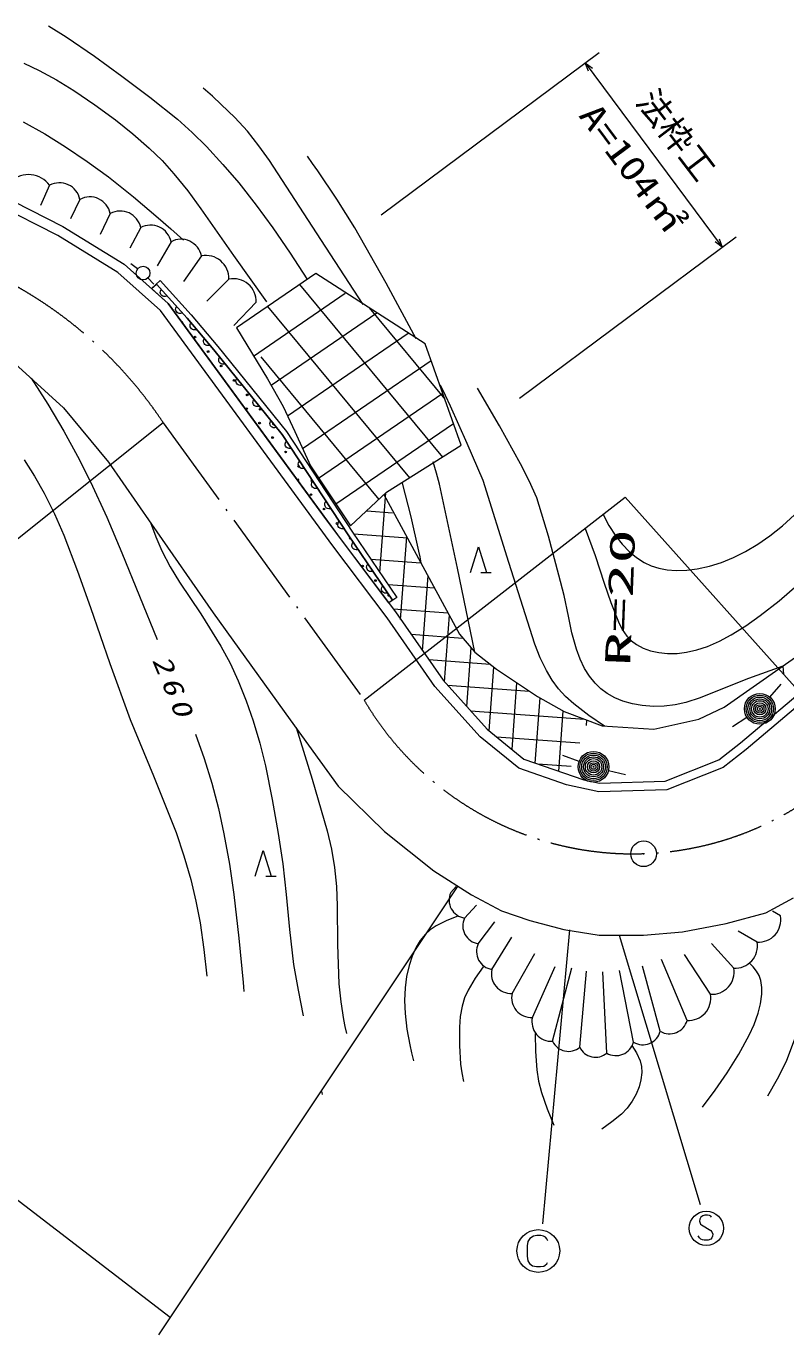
# Model space of a CAD drawing. Units: millimetres, scale not verified. Extents: x 62346 to 702346, y 5380 to 365380.
# Drawn here: x 254305 to 298481, y 228378 to 304442 of the extents above; entities that cross this region are included whole.
import ezdxf
from ezdxf.enums import TextEntityAlignment as Align

# ---------------------------------------------------------------- set-up
doc = ezdxf.new("R2010")
doc.units = ezdxf.units.MM
doc.header["$LTSCALE"] = 1000
doc.linetypes.add('USER2', pattern=[7.000001, 5.508197, -0.688525, 0.114754, -0.688525])
for name, color, linetype, lineweight in [('S-SUV', 7, 'Continuous', 13), ('S-SUV-HICN', 1, 'Continuous', 13), ('S-SUV-LWCN', 7, 'Continuous', 13), ('S-SUV-ROAD', 7, 'Continuous', 13)]:
    doc.layers.add(name, color=color, linetype=linetype, lineweight=lineweight)
doc.styles.add('ＭＳ ゴシック', font='')
doc.styles.get('ＭＳ ゴシック').set_extended_font_data('MS Gothic')

# ---------------------------------------------------------------- blocks, each defined once
blk = doc.blocks.new('BUHIN3')
at = {"color": 7, "linetype": 'Continuous', "lineweight": 13}
blk.add_lwpolyline([(550, 594), (500, 712), (412, 800), (294, 869), (150, 906), (-94, 906), (-288, 869), (-488, 731), (-606, 556), (-656, 306), (-656, -306), (-606, -569), (-512, -725), (-331, -856), (-106, -906), (131, -906), (312, -888), (406, -831), (494, -750), (531, -662)], dxfattribs=at)
blk.add_circle((0, 0), 1244, dxfattribs=at)
blk = doc.blocks.new('BUHIN4')
at = {"color": 7, "linetype": 'Continuous', "lineweight": 13}
blk.add_lwpolyline([(310, 645), (255, 705), (180, 740), (75, 760), (-80, 760), (-210, 725), (-320, 650), (-385, 540), (-390, 425), (-385, 350), (-345, 250), (-275, 195), (270, -120), (330, -210), (370, -335), (360, -455), (325, -550), (255, -640), (100, -685), (-130, -685), (-230, -670), (-325, -625), (-405, -550), (-475, -435)], dxfattribs=at)
blk.add_circle((0, 0), 995, dxfattribs=at)
blk = doc.blocks.new('BUHIN32')
at = {"color": 7, "linetype": 'Continuous', "lineweight": 13}
blk.add_line((146, -746), (746, -746), dxfattribs=at)
blk.add_lwpolyline([(-458, -746), (0, 750), (458, -746)], dxfattribs=at)
blk = doc.blocks.new('BUHIN36')
at = {"color": 7, "linetype": 'Continuous', "lineweight": 13}
for radius in [896, 792, 688, 580, 477, 351, 243, 140, 27]:
    blk.add_circle((0, 0), radius, dxfattribs=at)
blk = doc.blocks.new('BUHIN33')
at = {"color": 7, "linetype": 'Continuous', "lineweight": 13}
for radius in [746, 22.5]:
    blk.add_circle((0, 0), radius, dxfattribs=at)
blk = doc.blocks.new('BUHIN72')
at = {"color": 7, "linetype": 'Continuous', "lineweight": 13}
blk.add_lwpolyline([(151, -199), (93, -218), (36, -224), (-37, -219), (-94, -193), (-143, -157), (-190, -95), (-211, -38), (-221, 24), (-206, 96), (-185, 150), (-151, 199)], dxfattribs=at)
blk = doc.blocks.new('BUHIN73')
at = {"color": 7, "linetype": 'Continuous', "lineweight": 13}
blk.add_lwpolyline([(145, -204), (86, -221), (29, -225), (-43, -218), (-100, -190), (-148, -152), (-193, -89), (-212, -31), (-220, 31), (-203, 103), (-181, 155), (-145, 204)], dxfattribs=at)
blk = doc.blocks.new('BUHIN74')
at = {"color": 7, "linetype": 'Continuous', "lineweight": 13}
blk.add_lwpolyline([(139, -208), (80, -223), (23, -225), (-49, -216), (-104, -188), (-152, -148), (-195, -84), (-213, -26), (-219, 37), (-200, 108), (-177, 160), (-139, 208)], dxfattribs=at)
blk = doc.blocks.new('BUHIN75')
at = {"color": 7, "linetype": 'Continuous', "lineweight": 13}
blk.add_lwpolyline([(118, -220), (58, -230), (1, -226), (-70, -211), (-122, -176), (-165, -133), (-202, -65), (-215, -5), (-214, 58), (-189, 127), (-160, 176), (-118, 220)], dxfattribs=at)
blk = doc.blocks.new('BUHIN76')
at = {"color": 7, "linetype": 'Continuous', "lineweight": 13}
blk.add_lwpolyline([(122, -218), (62, -229), (5, -226), (-66, -212), (-119, -178), (-163, -136), (-201, -68), (-215, -8), (-215, 55), (-191, 124), (-163, 174), (-122, 218)], dxfattribs=at)

msp = doc.modelspace()

# ---------------------------------------------------------------- linework, layer by layer
at = {"layer": 'S-SUV'}
for p, q in [((274958, 293483), (287622, 302914)), ((286820, 302317), (294788, 291588)), ((255664, 295194), (255139, 294019)), ((252517, 294787), (256440, 292805)), ((257431, 294374), (256877, 293247)), ((256146, 292281), (252277, 294236)), ((259198, 293553), (258614, 292334)), ((259640, 290118), (256146, 292281)), ((256440, 292805), (260000, 290601)), ((260965, 292733), (260333, 291545)), ((295590, 292185), (283002, 282810)), ((262732, 291913), (261930, 290510)), ((260000, 290601), (262560, 288325)), ((260783, 290329), (260391, 290638)), ((264499, 291092), (263457, 289597)), ((262114, 287919), (259640, 290118)), ((261388, 289810), (261734, 289449)), ((261588, 289189), (261879, 289453)), ((262560, 288325), (261588, 289189)), ((261879, 289453), (263668, 287472)), ((261879, 289453), (263668, 287472)), ((262102, 289654), (263894, 287670)), ((266094, 289742), (264808, 288457)), ((270196, 289422), (278518, 279401)), ((262560, 288325), (272621, 274590)), ((265475, 284346), (262560, 288325)), ((267689, 288392), (266387, 287035)), ((267531, 285270), (272864, 288915)), ((272139, 274232), (262114, 287919)), ((263894, 287670), (265459, 285827)), ((268334, 288149), (276599, 278196)), ((268546, 283576), (274699, 287782)), ((274245, 288074), (278651, 282769)), ((263668, 287472), (265228, 285635)), ((263668, 287472), (265228, 285635)), ((269499, 281803), (276527, 286608)), ((265228, 285635), (269201, 280705)), ((265228, 285635), (269201, 280705)), ((265459, 285827), (269444, 280882)), ((253654, 284834), (256477, 282254)), ((267946, 285216), (274819, 276940)), ((270371, 279898), (277855, 285014)), ((268536, 280167), (265475, 284346)), ((271312, 278169), (278532, 283104)), ((256477, 282254), (259098, 279108)), ((262278, 281391), (242367, 265509)), ((269201, 280705), (273031, 274870)), ((269201, 280705), (273031, 274870)), ((269444, 280882), (273280, 275036)), ((272309, 276678), (279152, 281356)), ((271768, 275755), (268536, 280167)), ((259098, 279108), (261600, 275505)), ((273963, 265264), (289133, 277059)), ((274876, 272687), (275220, 277316)), ((275112, 277215), (279509, 269105)), ((302679, 261934), (289133, 277059)), ((274110, 276275), (275608, 276164)), ((261600, 275505), (265189, 270343)), ((275386, 270918), (271768, 275755)), ((273031, 274870), (275611, 271071)), ((273031, 274870), (275611, 271071)), ((273280, 275036), (275859, 271239)), ((273350, 274934), (276475, 274702)), ((276082, 269962), (276438, 274769)), ((275291, 270047), (272139, 274232)), ((272621, 274590), (275777, 270399)), ((274349, 273463), (277264, 273247)), ((277354, 268139), (277677, 272485)), ((275348, 271992), (278053, 271791)), ((275859, 271239), (275386, 270918)), ((275611, 271071), (275386, 270918)), ((265189, 270343), (269665, 264132)), ((278079, 266053), (275291, 270047)), ((275646, 270572), (278842, 270335)), ((275777, 270399), (278549, 266427)), ((278628, 266339), (278915, 270202)), ((276685, 269098), (279704, 268874)), ((279509, 269105), (280395, 268057)), ((279929, 264894), (280182, 268309)), ((280395, 268057), (281654, 267069)), ((294893, 264864), (299949, 268403)), ((277713, 267625), (281283, 267360)), ((281231, 263481), (281506, 267185)), ((281654, 267069), (284043, 265476)), ((298304, 267252), (298336, 266783)), ((278549, 266427), (281114, 263577)), ((282559, 262400), (282846, 266274)), ((295849, 262780), (300751, 266934)), ((301074, 266552), (296165, 262392)), ((280699, 263141), (278079, 266053)), ((278801, 266147), (283568, 265793)), ((284043, 265476), (285589, 264600)), ((297554, 265444), (298205, 266203)), ((283908, 261615), (284188, 265394)), ((293415, 264164), (294893, 264864)), ((269665, 264132), (272448, 260261)), ((280149, 264650), (286768, 264159)), ((285281, 261143), (285538, 264619)), ((285589, 264600), (287803, 263771)), ((286885, 263802), (286908, 264106)), ((290809, 263580), (293415, 264164)), ((296215, 264268), (295378, 263721)), ((262680, 229383), (217680, 263901)), ((281114, 263577), (283242, 261843)), ((287803, 263771), (290809, 263580)), ((282946, 261310), (280699, 263141)), ((281649, 263141), (286503, 262781)), ((294583, 261791), (295849, 262780)), ((283242, 261843), (286742, 260642)), ((286455, 261702), (285517, 262048)), ((291455, 260559), (294583, 261791)), ((296165, 262392), (294834, 261352)), ((285733, 260354), (282946, 261310)), ((284050, 261566), (285993, 261422)), ((288176, 261185), (289149, 260956)), ((294834, 261352), (291557, 260062)), ((272448, 260261), (275150, 257640)), ((287605, 259938), (285733, 260354)), ((286742, 260642), (287652, 260439)), ((287652, 260439), (291455, 260559)), ((291557, 260062), (287605, 259938)), ((275150, 257640), (278013, 255341)), ((278013, 255341), (280211, 253947)), ((279410, 254478), (262010, 228378)), ((278997, 254094), (279312, 254427)), ((279794, 252601), (280500, 253345)), ((280211, 253947), (281945, 253019)), ((297310, 252898), (298923, 253786)), ((281945, 253019), (283598, 252455)), ((295011, 252294), (297310, 252898)), ((298163, 252728), (297702, 253005)), ((280591, 251108), (281560, 252390)), ((283598, 252455), (285575, 251931)), ((285893, 251925), (284339, 234826)), ((285575, 251931), (287631, 251608)), ((290212, 251608), (292471, 251810)), ((292471, 251810), (295011, 252294)), ((296807, 251210), (295708, 251839)), ((281388, 249616), (282557, 251499)), ((287631, 251608), (290212, 251608)), ((288788, 251604), (293505, 235952)), ((295450, 249691), (294160, 251118)), ((282565, 248224), (283894, 250545)), ((294093, 248173), (292590, 250481)), ((283741, 246832), (285060, 249781)), ((284918, 245441), (286036, 249718)), ((286493, 245099), (286884, 249506)), ((289624, 245390), (288815, 249548)), ((291180, 246023), (290151, 249803)), ((292736, 246655), (291254, 250184)), ((288068, 244758), (287839, 249484))]:
    msp.add_line(p, q, dxfattribs=at)
at = {"layer": 'S-SUV', "linetype": 'USER2'}
msp.add_line((262278, 281391), (273963, 265264), dxfattribs=at)
at = {"layer": 'S-SUV'}
for points in [[(287002, 301830), (286820, 302317), (287232, 302000)], [(294605, 292075), (294788, 291588), (294375, 291904)]]:
    msp.add_lwpolyline(points, dxfattribs=at)
for centre, radius in [((261105, 290090), 398), ((264126, 286369), 49.8), ((264884, 285530), 49.8), ((265643, 284690), 49.8), ((266401, 283850), 49.8), ((267159, 283011), 49.8), ((267119, 282212), 49.8), ((267918, 282171), 49.8), ((267877, 281372), 49.8), ((268635, 280533), 49.8), ((269394, 279693), 49.8), ((270152, 278854), 49.8), ((270870, 277215), 49.8), ((271628, 276376), 49.8), ((272387, 275536), 49.8), ((273863, 273058), 49.8), ((274621, 272218), 49.8)]:
    msp.add_circle(centre, radius, dxfattribs=at)
for centre, radius, start, end in [((254439, 294305), 1513, 35.98536, 131.92646), ((256240, 294121), 1218, 11.96513, 118.22533), ((258007, 293301), 1218, 11.96513, 118.22533), ((259774, 292481), 1218, 11.96513, 118.22533), ((261541, 291660), 1218, 11.96513, 118.22533), ((263308, 290840), 1218, 11.96513, 118.22533), ((264753, 289775), 1342, 358.61784, 100.90944), ((266348, 288425), 1342, 358.61784, 100.90944), ((263367, 287209), 49.8, 315.66714, 116.78024), ((268676, 281332), 49.8, 110.76188, 326.96431), ((270112, 278055), 49.8, 278.56839, 153.87867), ((270911, 278014), 49.8, 51.61426, 14.94328), ((273145, 274696), 49.8, 120.91417, 307.45709), ((273105, 273897), 49.8, 4.70579, 68.89506), ((275380, 271379), 49.8, 102.38159, 325.98966), ((279956, 253646), 1058, 154.96759, 261.22778), ((280753, 252154), 1058, 154.96759, 261.22778), ((296899, 252493), 1286, 265.89635, 10.52615), ((281550, 250661), 1058, 154.96759, 261.22778), ((295542, 250975), 1286, 265.89635, 10.52615), ((282498, 249361), 1139, 167.08289, 273.34311), ((294185, 249456), 1286, 265.89635, 10.52615), ((283675, 247969), 1139, 167.08289, 273.34311), ((292828, 247938), 1286, 265.89635, 10.52615), ((284851, 246578), 1139, 167.08289, 273.34311), ((291721, 246922), 1050, 238.99184, 345.25204), ((290165, 246290), 1050, 238.99184, 345.25204), ((285833, 245861), 1007, 204.63379, 310.894), ((287409, 245519), 1007, 204.63379, 310.894), ((288609, 245657), 1050, 238.99184, 345.25204)]:
    msp.add_arc(centre, radius, start, end, dxfattribs=at)
at = {"layer": 'S-SUV', "linetype": 'USER2'}
for centre, radius, start, end in [((241536, 267617), 24899, 33.5876, 102.14069), ((289580, 274459), 18122, 210.48796, 316.2836)]:
    msp.add_arc(centre, radius, start, end, dxfattribs=at)
at = {"layer": 'S-SUV-HICN'}
for points in [[(254177, 302284), (255053, 301871), (256071, 301319), (257071, 300708), (258301, 299876), (259499, 298993), (260504, 298193), (261465, 297351), (262206, 296627), (262901, 295863), (263699, 294869), (264458, 293826), (266353, 291105), (268288, 288412)], [(254587, 283982), (255569, 282464), (256505, 280907), (257299, 279453), (258045, 277960), (258987, 275907), (259874, 273830), (260900, 271315), (261921, 268784)], [(286805, 275249), (287389, 273668), (287917, 272067), (288299, 270938), (288744, 269811), (288968, 269382), (289240, 268992), (289499, 268723), (289800, 268499), (290183, 268297), (290606, 268143), (291098, 268032), (291602, 267980), (292153, 267986), (292709, 268054), (293314, 268193), (293916, 268395), (294623, 268701), (295311, 269065), (296162, 269597), (296991, 270186), (298084, 271046), (299135, 271949)], [(264148, 263289), (264651, 261871), (265097, 260437), (265481, 258975), (265806, 257498), (266125, 255741), (266385, 253969), (266679, 251424), (266915, 248863), (266937, 248602), (266959, 248340)], [(283903, 245899), (283917, 244841), (283992, 243785), (284100, 243120), (284267, 242466), (284600, 241512), (284989, 240559)], [(289526, 245190), (289791, 244759), (290002, 244301), (290079, 243977), (290098, 243630), (290052, 243208), (289947, 242794), (289776, 242363), (289548, 241952), (289258, 241561), (288921, 241210), (288368, 240749), (287778, 240323)]]:
    msp.add_lwpolyline(points, dxfattribs=at)
at = {"layer": 'S-SUV-LWCN'}
for points in [[(255608, 304454), (256638, 303816), (258272, 302704), (259871, 301543), (261503, 300311), (263101, 299029), (263959, 298267), (264783, 297453), (265748, 296412), (266669, 295330), (267679, 294048), (268647, 292723), (269652, 291256), (270623, 289754)], [(273899, 288259), (271184, 292429), (268463, 296626), (267844, 297496), (267173, 298334), (266437, 299130), (265649, 299894), (265132, 300368), (264603, 300844)], [(254136, 298876), (255382, 298180), (256601, 297429), (257861, 296580), (259085, 295683), (260547, 294519), (261979, 293302), (262717, 292656), (263460, 292000)], [(276993, 286272), (275232, 289512), (273419, 292724), (272366, 294387), (271258, 296027), (270962, 296455), (270660, 296890)], [(287931, 263763), (287027, 264378), (286145, 265051), (285677, 265472), (285254, 265933), (284884, 266439), (284556, 266989), (284197, 267733), (283887, 268514), (282375, 273266), (280871, 278026), (279953, 280194), (278975, 282351), (278687, 282966), (278395, 283579)], [(298304, 267252), (296309, 266521), (294322, 265728), (293505, 265401), (292671, 265132), (292046, 264998), (291400, 264921), (290776, 264907), (290136, 264954), (289564, 265054), (289007, 265211), (288540, 265401), (288094, 265649), (287727, 265923), (287389, 266250), (287061, 266656), (286776, 267107), (286512, 267650), (286300, 268223), (286044, 269178), (285843, 270159), (285591, 271358), (285282, 272537), (284675, 274790), (284006, 277035), (283560, 278023), (283053, 278998), (281824, 281210), (280554, 283395)], [(254192, 279239), (254798, 278286), (255357, 277295), (255948, 276094), (256488, 274859), (257298, 272772), (258052, 270663), (259172, 267393), (260348, 264147), (261715, 260876), (263028, 257576), (263481, 256218), (263876, 254843), (264175, 253590), (264415, 252327), (264638, 250778), (264811, 249219)], [(280395, 268057), (279380, 272935), (278340, 277821), (278165, 278467), (277974, 279117)], [(276169, 277879), (276671, 275914), (277118, 273922), (277190, 273589), (277264, 273247)], [(261535, 275598), (261839, 274757), (262200, 273938), (262686, 273021), (263231, 272123), (264456, 270287), (265634, 268414), (266162, 267415), (266637, 266389), (267100, 265238), (267507, 264067), (267888, 262772), (268214, 261453), (268615, 259487), (268958, 257510), (269225, 255754), (269433, 253980), (269617, 251941), (269860, 249910), (270113, 248414), (270415, 246926)], [(287849, 276060), (288194, 275419), (288593, 274805), (288965, 274336), (289391, 273898), (289797, 273562), (290233, 273278), (290644, 273079), (291086, 272933), (291585, 272835), (292109, 272796), (292722, 272816), (293334, 272896), (294038, 273053), (294730, 273269), (295444, 273558), (296129, 273900), (296854, 274332), (297555, 274821), (298285, 275405), (298982, 276040)], [(269998, 263669), (270937, 260678), (271817, 257669), (272053, 256613), (272232, 255538), (272343, 254436), (272395, 253320), (272415, 251056), (272495, 248780), (272598, 247735), (272760, 246701), (272841, 246301), (272935, 245894)], [(297439, 242271), (298002, 243258), (298514, 244280), (299594, 247126), (300732, 249952), (301721, 252233), (302767, 254496), (303249, 255441), (303786, 256363), (304329, 257150), (304921, 257902), (306021, 259196), (307120, 260502)], [(279413, 252704), (278762, 252457), (278142, 252156), (277802, 251927), (277501, 251651), (277223, 251305), (276983, 250907), (276752, 250392), (276575, 249850), (276429, 249200), (276343, 248540), (276312, 247801), (276341, 247055), (276444, 246148), (276609, 245240), (276713, 244774), (276830, 244300)], [(280878, 249774), (280413, 249106), (280001, 248409), (279802, 247959), (279655, 247479), (279549, 246883), (279500, 246269), (279505, 245188), (279569, 244112), (279638, 243601), (279744, 243107)], [(293643, 241615), (294380, 242591), (295072, 243607), (295738, 244689), (296353, 245803), (296637, 246420), (296870, 247070), (297003, 247610), (297078, 248172), (297083, 248575), (297028, 248974), (296931, 249261), (296779, 249521), (296576, 249765), (296349, 249997)], [(271468, 242565), (271495, 242460), (271522, 242355)]]:
    msp.add_lwpolyline(points, dxfattribs=at)
at = {"layer": 'S-SUV-ROAD'}
for p, q in [((271141, 290069), (266532, 286918)), ((277514, 285974), (271141, 290069)), ((262102, 289654), (261588, 289189)), ((263668, 287472), (261879, 289453)), ((265228, 285635), (263668, 287472)), ((266532, 286918), (268336, 283943)), ((269201, 280705), (265228, 285635)), ((279603, 280083), (277514, 285974)), ((268336, 283943), (269253, 282340)), ((269253, 282340), (269925, 280876)), ((273031, 274870), (269201, 280705)), ((269925, 280876), (270832, 278886)), ((275264, 277358), (279603, 280083)), ((270832, 278886), (273169, 275392)), ((273169, 275392), (275264, 277358)), ((275611, 271071), (273031, 274870))]:
    msp.add_line(p, q, dxfattribs=at)

# ---------------------------------------------------------------- block references
at = {"layer": 'S-SUV', "rotation": 5}
for name, p in [('BUHIN72', (262327, 288958)), ('BUHIN72', (263221, 287967)), ('BUHIN73', (264058, 287013)), ('BUHIN73', (264838, 286095)), ('BUHIN74', (265724, 285019)), ('BUHIN74', (266718, 283787)), ('BUHIN74', (267711, 282554)), ('BUHIN74', (268704, 281322)), ('BUHIN75', (269584, 280122)), ('BUHIN75', (270350, 278955)), ('BUHIN75', (271116, 277787)), ('BUHIN75', (271882, 276620)), ('BUHIN75', (272648, 275453)), ('BUHIN76', (273461, 274237)), ('BUHIN76', (274321, 272970)), ('BUHIN76', (275181, 271704))]:
    msp.add_blockref(name, p, dxfattribs=at)
at = {"layer": 'S-SUV'}
for name, p in [('BUHIN32', (280608, 273429)), ('BUHIN36', (296968, 264761)), ('BUHIN36', (287299, 261391)), ('BUHIN32', (268089, 255774)), ('BUHIN33', (290209, 256339)), ('BUHIN4', (293856, 234569)), ('BUHIN3', (284088, 233252))]:
    msp.add_blockref(name, p, dxfattribs=at)

# ---------------------------------------------------------------- texts
at = {"layer": 'S-SUV', "style": 'ＭＳ ゴシック'}
msp.add_text('法枠工', height=1466, rotation=307.4, dxfattribs=at).set_placement((289362, 299780), align=Align.BOTTOM_LEFT)
for s, rotation, width, p in [('A=104㎡', 306.6, 1.25, (286039, 298975)), ('R=20', 87.8, 2, (289861, 267187))]:
    msp.add_text(s, height=1466, rotation=rotation, dxfattribs=dict(at, width=width)).set_placement(p, align=Align.BOTTOM_LEFT)
at = {"layer": 'S-SUV', "insert": (261598, 267602), "char_height": 1100, "attachment_point": 7, "rotation": 292.5, "style": 'ＭＳ ゴシック'}
msp.add_mtext('\\T1.33;\\W1.35;\\Q15;260', dxfattribs=at)

doc.saveas('drawing.dxf')
